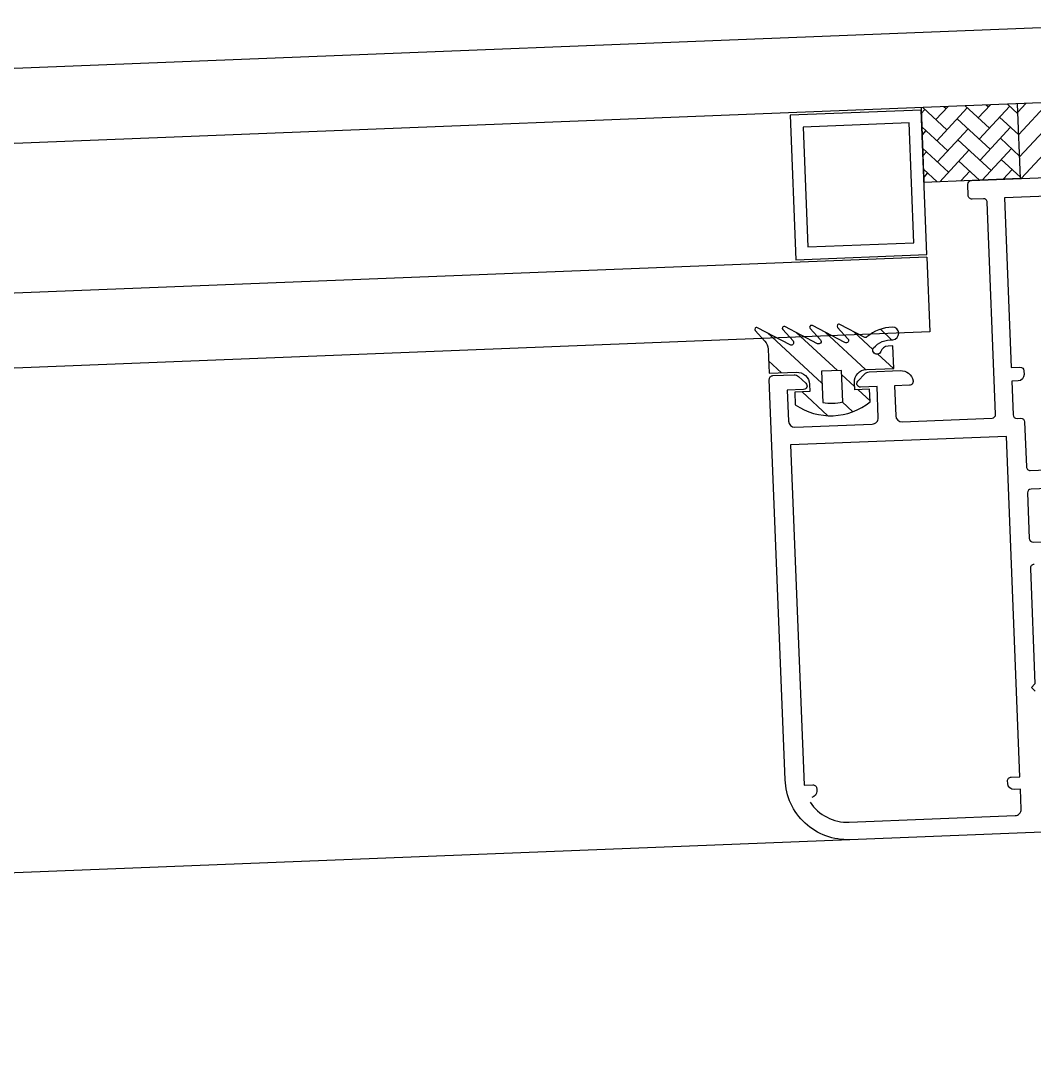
# Model space of a CAD drawing. Header units: millimetres. Extents: x 62878 to 70819, y -67946 to -61850.
# Drawn here: x 65517.22 to 65525.33, y -61863.5 to -61855.09 of the extents above; entities that cross this region are included whole.
import ezdxf

# ---------------------------------------------------------------- set-up
doc = ezdxf.new("R2010")
doc.units = ezdxf.units.MM
doc.layers.add('DOGRAMA', color=171, linetype='Continuous', lineweight=0)

msp = doc.modelspace()

# ---------------------------------------------------------------- hatches: boundary and pattern name
at = {"layer": 'DOGRAMA', "lineweight": -2}
h = msp.add_hatch(dxfattribs=at)
h.set_pattern_fill('ANSI31', color=256, scale=0.03999999999999999, angle=690.2604082083437, style=0)
h.set_pattern_definition([(227.2627199083433, (65658.52590386779, -61864.60612487126), (0.09327809487728603, -0.08618698867035579), [])])
h.paths.add_polyline_path([(65525.49803503548, -61856.31287571706, -0.4142135623420975), (65525.52659933894, -61856.33926852987), (65526.82808377417, -61856.28784368343, -0.1532309010706403), (65526.90431681497, -61855.68436334124), (65525.47543179205, -61855.74082209777)])
h.paths.add_polyline_path([(65525.22281421875, -61856.35127182603), (65525.47164222264, -61856.34144002049, -0.4142135623575963), (65525.49803503548, -61856.31287571706), (65525.47543179205, -61855.74082209777), (65525.19912523001, -61855.75173964859)])
h = msp.add_hatch(dxfattribs=at)
h.set_pattern_fill('AR-HBONE', color=256, scale=0.03, angle=690.2604082083437, style=0)
h.set_pattern_definition([(317.2627199083433, (65521.74068556061, -61892.33569499734), (0.006700257833319928, -0.1695733072891104), [0.3599999999999998, -0.1199999999999999]), (227.2627199083433, (65521.82882234317, -61892.41713152203), (0.006700257833319928, -0.1695733072891104), [0.359999999999998, -0.1199999999999996])])
h.paths.add_polyline_path([(65524.6997445442, -61856.3719395935), (65524.44993947023, -61856.38181000551), (65524.42625048151, -61855.78227782807), (65525.19912523001, -61855.75173964859), (65525.22281421875, -61856.35127182603)])
h = msp.add_hatch(dxfattribs=at)
h.set_pattern_fill('ANSI31', color=256, scale=0.05, angle=690.2604082083437, style=0)
h.set_pattern_definition([(317.2627199083433, (65418.47978429576, -61874.09093659508), (-0.1077337358379446, -0.1165976185966075), [])])
edge = h.paths.add_edge_path(flags=16)
edge.add_arc((65523.70346864181, -61857.75235052023), 0.3999999999603059, 260.7257608772849, 283.7996789429818)
edge.add_line((65523.79887984813, -61858.14080476679), (65523.7889336962, -61857.88908282974))
edge.add_line((65523.7889336962, -61857.88908282974), (65523.62905844887, -61857.89539989344))
edge.add_line((65523.62905844887, -61857.89539989344), (65523.63900460082, -61858.14712183047))
edge = h.paths.add_edge_path()
edge.add_arc((65523.70346864184, -61857.75235052023), 0.4999999999788978, 235.3928222621764, 309.1326175541977)
edge.add_line((65524.01902738972, -61858.14019414414), (65524.01507922495, -61858.04027211458))
edge.add_line((65524.01507922495, -61858.04027211458), (65523.89517278939, -61858.0450099123))
edge.add_line((65523.89517278939, -61858.0450099123), (65523.89280389052, -61857.98505669455))
edge.add_arc((65523.99272592011, -61857.98110852978), 0.1000000000147044, 92.2627198952427, 182.2627198952427, ccw=False)
edge.add_line((65523.98877775534, -61857.88118650019), (65524.20860622043, -61857.87250053765))
edge.add_line((65524.20860622043, -61857.87250053765), (65524.20149952379, -61857.69264088439))
edge.add_line((65524.20149952379, -61857.69264088439), (65524.16205091158, -61857.69419959594))
edge.add_arc((65524.16461721871, -61857.75914891518), 0.06500000002231067, 92.26271991983091, 160.6720554358097)
edge.add_arc((65524.0724335995, -61857.72681618822), 0.03268943074143144, 146.8324407901993, 340.6720554213769, ccw=False)
edge.add_arc((65524.19356422069, -61857.84179943813), 0.199259164321012, 87.91303428419172, 138.1789414441988, ccw=False)
edge.add_arc((65524.19752472232, -61857.59275314422), 0.05002797725003975, 273.7773249825323, 451.2905612849297)
edge.add_arc((65524.20385832999, -61857.86599682253), 0.3233450411701809, 91.32207264394528, 130.6483827988419)
edge.add_arc((65523.98019817071, -61857.60549355872), 0.02000000001696649, 242.2627198644939, 310.64838275236553, ccw=False)
edge.add_line((65523.97088980993, -61857.62319537842), (65523.77613586751, -61857.52078557044))
edge.add_arc((65523.76915459695, -61857.53406193519), 0.01499999999346947, 62.26271991565339, 222.2627199110308)
edge.add_line((65523.75805356434, -61857.54414990202), (65523.84085803096, -61857.63526985703))
edge.add_arc((65523.82605665413, -61857.64872047948), 0.02000000001095251, -117.7372801083095, 42.262719909173484, ccw=False)
edge.add_line((65523.81674829336, -61857.66642229917), (65523.55630740245, -61857.52947153297))
edge.add_arc((65523.54932613188, -61857.54274789774), 0.0150000000097356, 62.26271991692475, 222.2627199521669)
edge.add_line((65523.53822509927, -61857.55283586458), (65523.62102956584, -61857.64395581956))
edge.add_arc((65523.60622818905, -61857.65740644201), 0.01999999998402896, -117.73728001606491, 42.262719979265114, ccw=False)
edge.add_line((65523.59691982832, -61857.6751082617), (65523.33647893738, -61857.53815749552))
edge.add_arc((65523.32949766682, -61857.55143386029), 0.01499999999990935, 62.26271992858835, 222.2627199315989)
edge.add_line((65523.31839663421, -61857.56152182713), (65523.40120110078, -61857.65264178212))
edge.add_arc((65523.38639972395, -61857.66609240457), 0.02000000001095251, -117.73728008986052, 42.262719909173484, ccw=False)
edge.add_line((65523.3770913632, -61857.68379422426), (65523.11665047232, -61857.54684345804))
edge.add_arc((65523.10966920175, -61857.56011982282), 0.01500000001617549, 62.2627199298597, 222.2627199353529)
edge.add_line((65523.09856816913, -61857.57020778967), (65523.17582701457, -61857.65522521459))
edge.add_arc((65523.10182013048, -61857.72247832685), 0.1000000000077744, 2.262719916235085, 42.26271991673991, ccw=False)
edge.add_line((65523.20174216007, -61857.71853016205), (65523.20938592464, -61857.91198218556))
edge.add_line((65523.20938592464, -61857.91198218556), (65523.4292143897, -61857.90329622304))
edge.add_arc((65523.43316255452, -61858.00321825262), 0.1000000000018875, 2.262719920565189, 92.26271992056519, ccw=False)
edge.add_line((65523.53308458409, -61857.99927008781), (65523.53545348294, -61858.05922330554))
edge.add_line((65523.53545348294, -61858.05922330554), (65523.41554704746, -61858.0639611033))
edge.add_line((65523.41554704746, -61858.0639611033), (65523.41949521229, -61858.16388313289))

# ---------------------------------------------------------------- linework, layer by layer
for p, q in [((65526.78070579667, -61855.08877932855), (65476.83594628087, -61857.06221943848)), ((65526.90431681497, -61855.68436334124), (65476.86444113887, -61857.66156172422)), ((65524.42625048151, -61855.78227782807), (65524.44993947023, -61856.38181000551)), ((65525.22281421875, -61856.35127182608), (65525.19912523001, -61855.75173964859)), ((65525.22281421875, -61856.35127182608), (65525.19912523001, -61855.75173964859)), ((65525.22281421875, -61856.35127182608), (65524.44993947023, -61856.38181000551)), ((65524.47362845895, -61856.98134218297), (65476.92143085012, -61858.86024629598)), ((65524.47362845895, -61856.98134218297), (65524.49731744774, -61857.58087436044)), ((65524.49731744774, -61857.58087436044), (65476.94992570821, -61859.45958858173)), ((65523.85744706871, -61861.64930967368), (65477.14179107326, -61863.49515997311))]:
    msp.add_line(p, q, dxfattribs=at)
for points in [[(65524.42704011445, -61855.80226223398), (65523.37785880388, -61855.84371796429), (65523.42365751547, -61857.00281350737), (65524.47283882598, -61856.96135777708)], [(65524.33106624966, -61855.90613242835), (65523.48172899827, -61855.93969182907), (65523.51963138025, -61856.89894331302), (65524.36896863166, -61856.8653839123)]]:
    msp.add_lwpolyline(points, close=True, dxfattribs=at)
at = {"layer": 'DOGRAMA', "lineweight": -2, "ltscale": 0.5}
for points in [[(65526.13566934306, -61861.55929151646), (65523.85744706871, -61861.64930967368, -0.4142135623730951), (65523.33809609684, -61861.16944034975), (65523.21136000704, -61857.96194320034, -0.4142135623730951), (65523.24015216644, -61857.93078214204), (65523.40931017035, -61857.92409829386, -0.1991096956269791), (65523.44521101394, -61857.93734119493), (65523.50448973384, -61857.99211347957, -0.6680969080520953), (65523.48641150189, -61858.04114546842), (65523.35480419675, -61858.04634559625), (65523.36467460874, -61858.2961506702, 0.4142135623730951), (65523.4166097059, -61858.34413760259), (65524.03612628931, -61858.31965898086, 0.4142135623730951), (65524.08411322168, -61858.26772388371), (65524.07424280972, -61858.01791880975), (65523.94262551236, -61858.02311933241, -0.6680969080520438), (65523.92073493248, -61857.97566660949), (65523.97550721712, -61857.91638788959, -0.1989616347782854), (65524.01026124063, -61857.90035324113), (65524.26007630677, -61857.89048243438, -0.3728392455561729), (65524.36235557948, -61857.97222230434, -0.4568501953068724), (65524.33404008658, -61858.0076535813), (65524.21413365108, -61858.01239137904), (65524.22360924663, -61858.25220425003, 0.4142135623730951), (65524.2755443438, -61858.30019118242), (65524.99498295676, -61858.27176439593, 0.4142135623730951), (65525.02377511618, -61858.24060333763), (65524.95665631472, -61856.54192883482, 0.4142135623730951), (65524.92549525642, -61856.51313667535), (65524.83556542976, -61856.51669002369, -0.4142135623730951), (65524.80440437149, -61856.48789786427), (65524.80085102317, -61856.39796803762, -0.4142135623730951), (65524.82964318259, -61856.36680697933), (65526.89802919486, -61856.28507996813, -0.4142135623730951)], [(65523.53753065494, -61861.34843204783, 0.2621398995659221), (65523.85191963794, -61861.50941883227), (65525.18088263137, -61861.45690824055, 0.4142135623730951), (65525.22886956374, -61861.40497314338), (65525.22255250007, -61861.24509789607), (65525.17259148528, -61861.24707197846, -0.4142135623730951), (65525.12065638812, -61861.19908504606), (65525.11986675511, -61861.17910064013, -0.4142135623730951), (65525.14865891455, -61861.14793958183), (65525.21860433529, -61861.14517586648), (65525.11081943648, -61858.41730445901), (65523.38216832479, -61858.4856077099), (65523.48995322358, -61861.21347911736), (65523.55989864431, -61861.21071540202, -0.4142135623730951), (65523.59105970262, -61861.23950756145), (65523.59184933556, -61861.25949196736, -0.3618128521052944), (65523.55288030744, -61861.31024284987)], [(65527.12623713661, -61858.76800589036), (65525.30765619827, -61858.83986248958, 0.4142135623730951), (65525.27886403888, -61858.87102354791), (65525.29327484039, -61859.23573895585, 0.4142135623730951), (65525.32443589872, -61859.26453111527), (65525.64418639335, -61859.25189698795, -0.4142135623730951)], [(65525.33154259536, -61859.44439076852, 0.4142135623730951), (65525.30275043585, -61859.47555182684), (65525.33927096017, -61860.39983060044), (65525.31047880074, -61860.43099165874), (65525.34163985906, -61860.45978381818)]]:
    msp.add_lwpolyline(points, format="xyb", dxfattribs=at)
at = {"layer": 'DOGRAMA', "linetype": 'ByBlock', "lineweight": -2}
msp.add_lwpolyline([(65526.39434909119, -61856.45509865294), (65525.09536270669, -61856.50642479524), (65525.14905774789, -61857.86536439748), (65525.21900316857, -61857.86260068213, -0.4142135623730951), (65525.25016422684, -61857.89139284156), (65525.25134867629, -61857.92136945041, -0.4142135623730951), (65525.20336174395, -61857.97330454762), (65525.15340072912, -61857.97527862999), (65525.16406077409, -61858.24506810987, 0.4142135623730951), (65525.19522183235, -61858.2738602693), (65525.22519844127, -61858.27267581986, -0.4142135623730951), (65525.25635949954, -61858.3014679793), (65525.2705728928, -61858.66118728578, 0.4142135623730951), (65525.30173395112, -61858.6899794452), (65526.57074372676, -61858.63983775234, 0.4142135623730951)], format="xyb", dxfattribs=at)
at = {"layer": 'DOGRAMA', "lineweight": -2}
for points in [[(65523.41949521229, -61858.16388313289, 0.3333333333332296), (65524.01902738972, -61858.14019414414), (65524.01507922495, -61858.04027211458), (65523.89517278939, -61858.0450099123), (65523.89280389052, -61857.98505669455, -0.4142135623730951), (65523.98877775534, -61857.88118650019), (65524.20860622043, -61857.87250053765), (65524.20149952379, -61857.69264088439), (65524.16205091158, -61857.69419959594, 0.3076847592325949), (65524.10328064214, -61857.73763556173, -1.128701775595035), (65524.04507012013, -61857.70893214845, -0.2229122392588673), (65524.20082051602, -61857.64267244161, 0.9785310008372164), (65524.19639796025, -61857.54273785741, 0.1732976222504512), (65523.99322647358, -61857.6206679887, -0.3075716929246892), (65523.97088980993, -61857.62319537842), (65523.77613586751, -61857.52078557044, 0.8390996311771624), (65523.75805356434, -61857.54414990202), (65523.84085803096, -61857.63526985703, -0.8390996311772869), (65523.81674829336, -61857.66642229917), (65523.55630740245, -61857.52947153297, 0.8390996311771624), (65523.53822509927, -61857.55283586458), (65523.62102956584, -61857.64395581956, -0.839099631177325), (65523.59691982832, -61857.6751082617), (65523.33647893738, -61857.53815749552, 0.8390996311769768), (65523.31839663421, -61857.56152182713), (65523.40120110078, -61857.65264178212, -0.8390996311770358), (65523.3770913632, -61857.68379422426), (65523.11665047232, -61857.54684345804, 0.8390996311781366), (65523.09856816913, -61857.57020778967), (65523.17582701457, -61857.65522521459, -0.1763269807084491), (65523.20174216007, -61857.71853016205), (65523.20938592464, -61857.91198218556), (65523.4292143897, -61857.90329622304, -0.4142135623728453), (65523.53308458409, -61857.99927008781), (65523.53545348294, -61858.05922330554), (65523.41554704746, -61858.0639611033)], [(65523.63900460082, -61858.14712183047, 0.1010205144335734), (65523.79887984813, -61858.14080476679), (65523.7889336962, -61857.88908282974), (65523.62905844887, -61857.89539989344)], [(65523.63900460082, -61858.14712183047, 0.1010205144335734), (65523.79887984813, -61858.14080476679), (65523.7889336962, -61857.88908282974), (65523.62905844887, -61857.89539989344)]]:
    msp.add_lwpolyline(points, format="xyb", close=True, dxfattribs=at)

doc.saveas('drawing.dxf')
